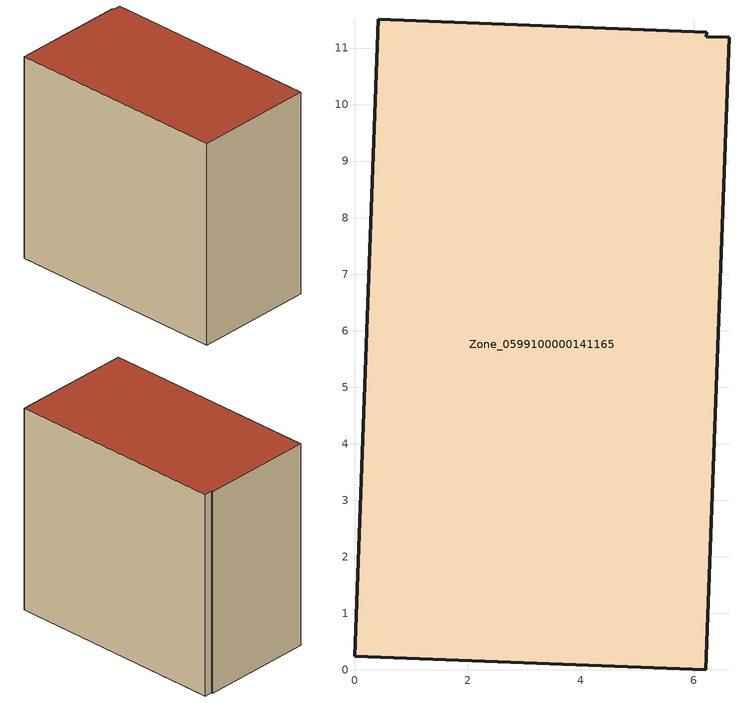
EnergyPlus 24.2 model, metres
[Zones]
Zone_0599100000141165
 floor ground (C_G): 0,0.24 0.42,11.51 6.23,11.28 6.23,11.2 6.63,11.19 6.22,0 z0
 wall outside (C_F): 0.42,11.51 0,0.24 6.22,0 6.63,11.19 6.23,11.2 6.23,11.28 0.42,11.51 z0:10.59
 roof outside (C_R): 0,0.24 6.22,0 6.63,11.19 6.23,11.2 6.23,11.28 0.42,11.51 z10.59
[BUILDING]
Pand.0599100000141165: North Axis=0; Terrain=City; Loads Convergence Tolerance Value=0.04; Temperature Convergence Tolerance Value=0.4; Solar Distribution=FullExterior; Maximum Number of Warmup Days=25; Minimum Number of Warmup Days=1
[Site:Location]
Rotterdam.The.Hague.AP_ZH_NLD Design_Conditions: Latitude=51.96; Longitude=4.45; Time Zone=1; Elevation=-4.5
[SITE:GROUNDTEMPERATURE:BUILDINGSURFACE]
18, 18, 18, 18, 18, 18, 18, 18, 18, 18, 18, 18
[MATERIAL] Thermal Absorptance=0.9; Solar Absorptance=0.7; Visible Absorptance=0.7
Name | Roughness | Thickness | Conductivity | Density | Specific Heat
G.TI.1946 | MediumSmooth | 0.15 | 1 | 540 | 1210
F.TI.1946 | Rough | 0.3 | 0.857143 | 1920 | 840
R.TI.1946 | MediumRough | 0.2 | 0.1 | 1500 | 1000
[CONSTRUCTION]
C_G: G.TI.1946
C_F: F.TI.1946
C_R: R.TI.1946
[ZONE]
Zone_0599100000141165: Type=1; Multiplier=1; Ceiling Height=Autocalculate; Volume=Autocalculate; Floor Area=autocalculate; Part of Total Floor Area=Yes
[ZONEINFILTRATION:DESIGNFLOWRATE]
Infil_Zone_0599100000141165: Zone or ZoneList or Space or SpaceList=Zone_0599100000141165; Schedule=AlwaysOn; Design Flow Rate Calculation Method=Flow/Area; Flow Rate per Floor Area=0.003; Constant Term Coefficient=1; Temperature Term Coefficient=0; Velocity Term Coefficient=0; Velocity Squared Term Coefficient=0
[HVACTEMPLATE:ZONE:IDEALLOADSAIRSYSTEM]
Zone_0599100000141165: Maximum Heating Supply Air Temperature=50; Minimum Cooling Supply Air Temperature=13; Maximum Heating Supply Air Humidity Ratio=0.0156; Minimum Cooling Supply Air Humidity Ratio=0.0077; Heating Limit=NoLimit; Cooling Limit=NoLimit; Dehumidification Control Type=ConstantSensibleHeatRatio; Cooling Sensible Heat Ratio=0.7; Dehumidification Setpoint=60; Humidification Control Type=None; Humidification Setpoint=30; Outdoor Air Method=None; Outdoor Air Flow Rate per Person=0.00944; Outdoor Air Flow Rate per Zone Floor Area=0; Outdoor Air Flow Rate per Zone=0; Demand Controlled Ventilation Type=None; Outdoor Air Economizer Type=NoEconomizer; Heat Recovery Type=None; Sensible Heat Recovery Effectiveness=0.7; Latent Heat Recovery Effectiveness=0.65
[ZONECONTROL:THERMOSTAT]
ThermostatControl_Zone_0599100000141165: Zone or ZoneList=Zone_0599100000141165; Control Type Schedule=DualSetpointControlType; Control 1=Thermostat_Zone_0599100000141165; Temperature Difference Between Cutout And Setpoint=0
[THERMOSTATSETPOINT:DUALSETPOINT]
Thermostat_Zone_0599100000141165: Heating Setpoint Temperature Schedule=HeatingSetpoint_Zone_0599100000141165; Cooling Setpoint Temperature Schedule=CoolingSetpoint_Zone_0599100000141165
[SCHEDULE:COMPACT]
HeatingSetpoint_Zone_0599100000141165: Through: 12/31, For: AllDays, Until: 24:00, 21
CoolingSetpoint_Zone_0599100000141165: Through: 12/31, For: AllDays, Until: 24:00, 24
DualSetpointControlType: Through: 12/31, For: AllDays, Until: 24:00, 4
AlwaysOn: Through: 12/31, For: AllDays, Until: 24:00, 1
